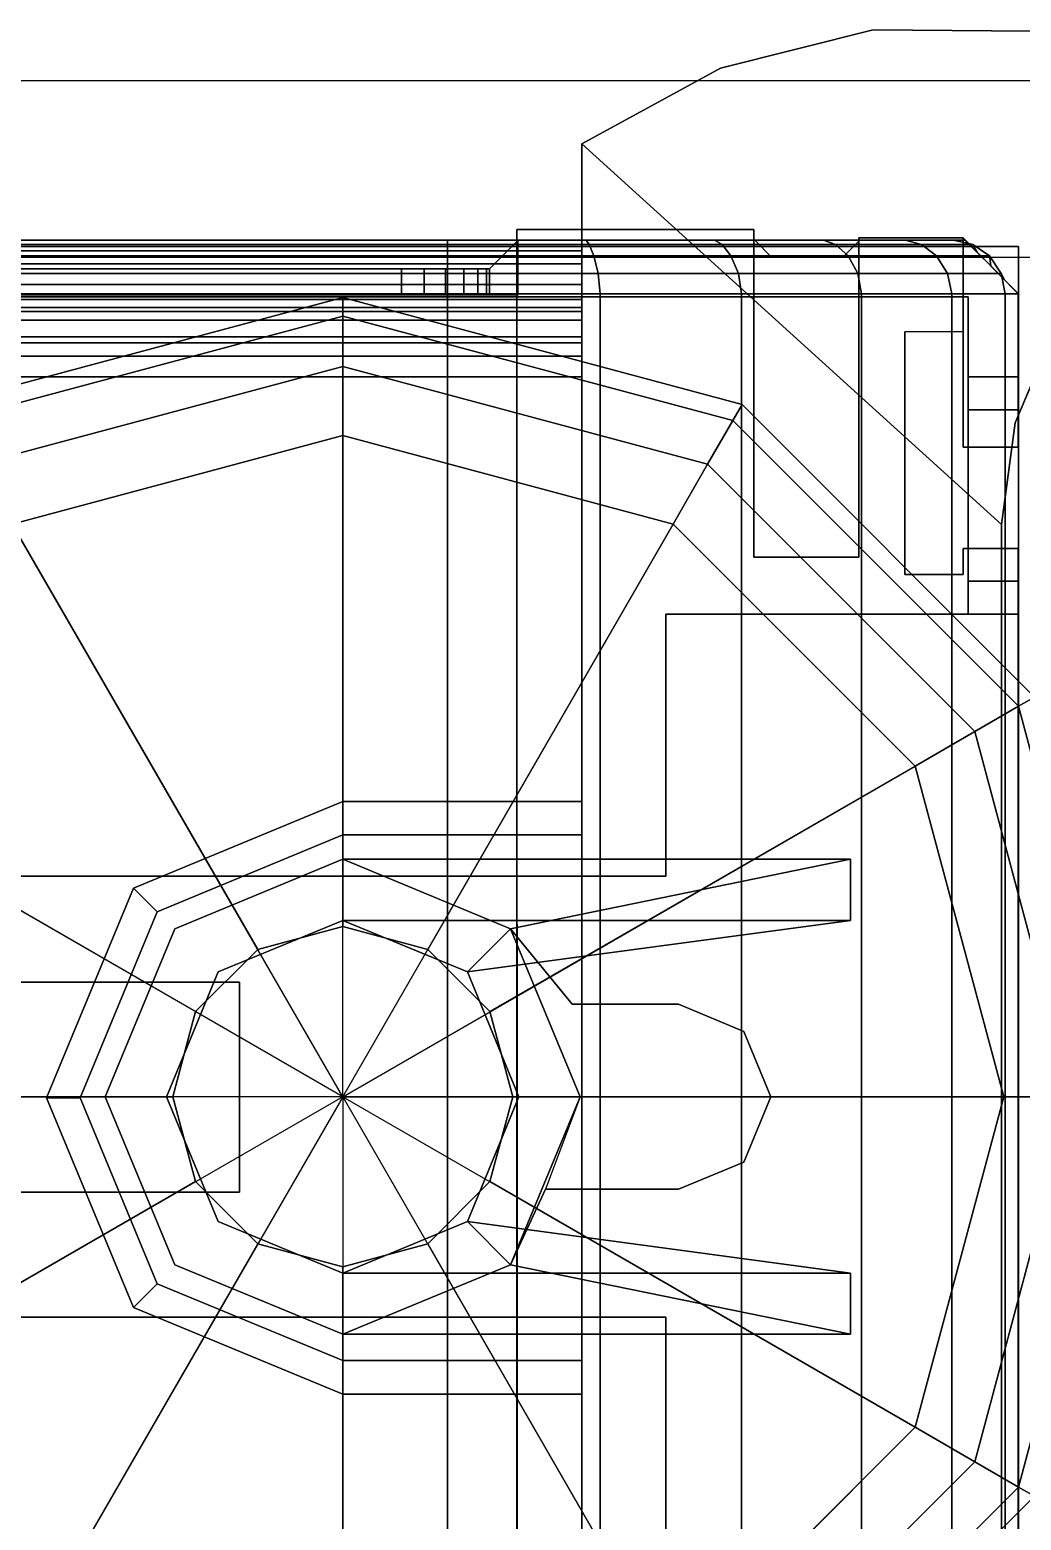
# Model space of a CAD drawing. Extents: x -170 to 1783, y -20 to 1205.
# Drawn here: x 167.081 to 168.262, y 1189.286 to 1191.061 of the extents above; entities that cross this region are included whole.
import ezdxf

# ---------------------------------------------------------------- set-up
doc = ezdxf.new("R2010")
doc.units = 0
doc.header["$LTSCALE"] = 96
doc.header["$MEASUREMENT"] = 0
for name, color, linetype in [('A-FURN-3-PANEL-GLIDE', 7, 'Continuous'), ('A-FURN-3-PANEL-GLIDE-HOUSING', 7, 'Continuous'), ('A-FURN-3-PANEL-RACE', 7, 'Continuous'), ('A-FURN-3-PANEL-SIDE1', 7, 'Continuous'), ('A-FURN-3-PANEL-SIDE2', 7, 'Continuous'), ('A-FURN-3-PANEL-TOPCAP', 7, 'Continuous'), ('A-FURN-3-PANEL-TRIM', 7, 'Continuous'), ('A-FURN-P-PNLS', 7, 'Continuous'), ('A-FURN-P-PNLS-POWR', 7, 'Continuous'), ('A-WALL-EXT_A', 7, 'Continuous'), ('AFUPN-3-SCGL', 7, 'Continuous'), ('AFUPN-P', 7, 'Continuous'), ('MAIN_FURN', 7, 'Continuous'), ('MAIN_PANEL', 7, 'Continuous')]:
    doc.layers.add(name, color=color, linetype=linetype)

# ---------------------------------------------------------------- blocks, each defined once
blk = doc.blocks.new('EC-EFP-444')
at = {"layer": 'A-FURN-3-PANEL-GLIDE', "color": 20, "linetype": 'Continuous'}
for points in [[(46.6501, 1.8052, 0.2464), (46.6391, 1.8242, 0.1642), (47.115, 1.9517, 0.1642), (47.115, 1.9297, 0.2464)], [(46.6391, 1.8242, 0.1642), (46.6501, 1.8052, 0.0821), (47.115, 1.9297, 0.0821), (47.115, 1.9517, 0.1642)], [(47.115, 1.9297, 0.2464), (47.115, 1.9517, 0.1642), (47.5909, 1.8242, 0.1642), (47.5799, 1.8052, 0.2464)], [(47.115, 1.9517, 0.1642), (47.115, 1.9297, 0.0821), (47.5799, 1.8052, 0.0821), (47.5909, 1.8242, 0.1642)], [(46.6802, 1.7531, 0.3065), (46.6501, 1.8052, 0.2464), (47.115, 1.9297, 0.2464), (47.115, 1.8696, 0.3065)], [(46.6501, 1.8052, 0.0821), (46.6802, 1.7531, 0.022), (47.115, 1.8696, 0.022), (47.115, 1.9297, 0.0821)], [(47.115, 1.8696, 0.3065), (47.115, 1.9297, 0.2464), (47.5799, 1.8052, 0.2464), (47.5498, 1.7531, 0.3065)], [(47.115, 1.9297, 0.0821), (47.115, 1.8696, 0.022), (47.5498, 1.7531, 0.022), (47.5799, 1.8052, 0.0821)], [(46.7213, 1.682, 0.3285), (46.6802, 1.7531, 0.3065), (47.115, 1.8696, 0.3065), (47.115, 1.7875, 0.3285)], [(46.6802, 1.7531, 0.022), (46.7213, 1.682), (47.115, 1.7875), (47.115, 1.8696, 0.022)], [(47.115, 1.7875, 0.3285), (47.115, 1.8696, 0.3065), (47.5498, 1.7531, 0.3065), (47.5088, 1.682, 0.3285)], [(47.115, 1.8696, 0.022), (47.115, 1.7875), (47.5088, 1.682), (47.5498, 1.7531, 0.022)], [(47.5799, 1.8052, 0.2464), (47.5909, 1.8242, 0.1642), (47.9392, 1.4759, 0.1642), (47.9202, 1.4649, 0.2464)], [(47.5909, 1.8242, 0.1642), (47.5799, 1.8052, 0.0821), (47.9202, 1.4649, 0.0821), (47.9392, 1.4759, 0.1642)], [(47.5498, 1.7531, 0.3065), (47.5799, 1.8052, 0.2464), (47.9202, 1.4649, 0.2464), (47.8681, 1.4348, 0.3065)], [(47.5799, 1.8052, 0.0821), (47.5498, 1.7531, 0.022), (47.8681, 1.4348, 0.022), (47.9202, 1.4649, 0.0821)], [(47.0138, 1.1754, 0.3285), (46.7213, 1.682, 0.3285), (47.115, 1.7875, 0.3285), (47.115, 1.2025, 0.3285)], [(47.115, 1.2025, 0.3285), (47.115, 1.7875, 0.3285), (47.5088, 1.682, 0.3285), (47.2163, 1.1754, 0.3285)], [(47.5088, 1.682, 0.3285), (47.5498, 1.7531, 0.3065), (47.8681, 1.4348, 0.3065), (47.797, 1.3937, 0.3285)], [(47.5498, 1.7531, 0.022), (47.5088, 1.682), (47.797, 1.3937), (47.8681, 1.4348, 0.022)], [(46.9396, 1.1013, 0.3285), (46.433, 1.3937, 0.3285), (46.7213, 1.682, 0.3285), (47.0138, 1.1754, 0.3285)], [(47.2163, 1.1754, 0.3285), (47.5088, 1.682, 0.3285), (47.797, 1.3937, 0.3285), (47.2904, 1.1013, 0.3285)], [(47.9202, 1.4649, 0.2464), (47.9392, 1.4759, 0.1642), (48.0667, 1, 0.1642), (48.0447, 1, 0.2464)], [(47.9392, 1.4759, 0.1642), (47.9202, 1.4649, 0.0821), (48.0447, 1, 0.0821), (48.0667, 1, 0.1642)], [(47.8681, 1.4348, 0.3065), (47.9202, 1.4649, 0.2464), (48.0447, 1, 0.2464), (47.9846, 1, 0.3065)], [(47.9202, 1.4649, 0.0821), (47.8681, 1.4348, 0.022), (47.9846, 1, 0.022), (48.0447, 1, 0.0821)], [(47.797, 1.3937, 0.3285), (47.8681, 1.4348, 0.3065), (47.9846, 1, 0.3065), (47.9025, 1, 0.3285)], [(47.8681, 1.4348, 0.022), (47.797, 1.3937), (47.9025, 1), (47.9846, 1, 0.022)], [(46.9125, 1, 0.3285), (46.3275, 1, 0.3285), (46.433, 1.3937, 0.3285), (46.9396, 1.1013, 0.3285)], [(47.2904, 1.1013, 0.3285), (47.797, 1.3937, 0.3285), (47.9025, 1, 0.3285), (47.3175, 1, 0.3285)], [(47.0138, 1.1754, 3.5747), (47.0138, 1.1754, 0.3285), (47.115, 1.2025, 0.3285), (47.115, 1.2025, 3.5747)], [(47.115, 1.2025, 3.5747), (47.115, 1.2025, 0.3285), (47.2163, 1.1754, 0.3285), (47.2163, 1.1754, 3.5747)], [(46.9396, 1.1013, 3.5747), (46.9396, 1.1013, 0.3285), (47.0138, 1.1754, 0.3285), (47.0138, 1.1754, 3.5747)], [(47.2163, 1.1754, 3.5747), (47.2163, 1.1754, 0.3285), (47.2904, 1.1013, 0.3285), (47.2904, 1.1013, 3.5747)], [(46.9125, 1, 3.5747), (46.9125, 1, 0.3285), (46.9396, 1.1013, 0.3285), (46.9396, 1.1013, 3.5747)], [(47.2904, 1.1013, 3.5747), (47.2904, 1.1013, 0.3285), (47.3175, 1, 0.3285), (47.3175, 1, 3.5747)], [(46.9396, 0.8988, 0.3285), (46.433, 0.6063, 0.3285), (46.3275, 1, 0.3285), (46.9125, 1, 0.3285)], [(46.9396, 0.8988, 3.5747), (46.9396, 0.8988, 0.3285), (46.9125, 1, 0.3285), (46.9125, 1, 3.5747)], [(47.3175, 1, 3.5747), (47.3175, 1, 0.3285), (47.2904, 0.8988, 0.3285), (47.2904, 0.8988, 3.5747)], [(47.3175, 1, 0.3285), (47.9025, 1, 0.3285), (47.797, 0.6063, 0.3285), (47.2904, 0.8988, 0.3285)], [(47.9025, 1, 0.3285), (47.9846, 1, 0.3065), (47.8681, 0.5652, 0.3065), (47.797, 0.6063, 0.3285)], [(47.9846, 1, 0.022), (47.9025, 1), (47.797, 0.6063), (47.8681, 0.5652, 0.022)], [(47.9846, 1, 0.3065), (48.0447, 1, 0.2464), (47.9202, 0.5351, 0.2464), (47.8681, 0.5652, 0.3065)], [(48.0447, 1, 0.0821), (47.9846, 1, 0.022), (47.8681, 0.5652, 0.022), (47.9202, 0.5351, 0.0821)], [(48.0447, 1, 0.2464), (48.0667, 1, 0.1642), (47.9392, 0.5241, 0.1642), (47.9202, 0.5351, 0.2464)], [(48.0667, 1, 0.1642), (48.0447, 1, 0.0821), (47.9202, 0.5351, 0.0821), (47.9392, 0.5241, 0.1642)], [(47.0138, 0.8246, 0.3285), (46.7213, 0.318, 0.3285), (46.433, 0.6063, 0.3285), (46.9396, 0.8988, 0.3285)], [(47.0138, 0.8246, 3.5747), (47.0138, 0.8246, 0.3285), (46.9396, 0.8988, 0.3285), (46.9396, 0.8988, 3.5747)], [(47.2904, 0.8988, 3.5747), (47.2904, 0.8988, 0.3285), (47.2163, 0.8246, 0.3285), (47.2163, 0.8246, 3.5747)], [(47.2904, 0.8988, 0.3285), (47.797, 0.6063, 0.3285), (47.5088, 0.318, 0.3285), (47.2163, 0.8246, 0.3285)], [(47.115, 0.7975, 0.3285), (47.115, 0.2125, 0.3285), (46.7213, 0.318, 0.3285), (47.0138, 0.8246, 0.3285)], [(47.115, 0.7975, 3.5747), (47.115, 0.7975, 0.3285), (47.0138, 0.8246, 0.3285), (47.0138, 0.8246, 3.5747)], [(47.2163, 0.8246, 3.5747), (47.2163, 0.8246, 0.3285), (47.115, 0.7975, 0.3285), (47.115, 0.7975, 3.5747)], [(47.2163, 0.8246, 0.3285), (47.5088, 0.318, 0.3285), (47.115, 0.2125, 0.3285), (47.115, 0.7975, 0.3285)], [(47.797, 0.6063, 0.3285), (47.8681, 0.5652, 0.3065), (47.5498, 0.2469, 0.3065), (47.5088, 0.318, 0.3285)], [(47.8681, 0.5652, 0.022), (47.797, 0.6063), (47.5088, 0.318), (47.5498, 0.2469, 0.022)], [(47.8681, 0.5652, 0.3065), (47.9202, 0.5351, 0.2464), (47.5799, 0.1948, 0.2464), (47.5498, 0.2469, 0.3065)], [(47.9202, 0.5351, 0.0821), (47.8681, 0.5652, 0.022), (47.5498, 0.2469, 0.022), (47.5799, 0.1948, 0.0821)], [(47.9202, 0.5351, 0.2464), (47.9392, 0.5241, 0.1642), (47.5909, 0.1758, 0.1642), (47.5799, 0.1948, 0.2464)], [(47.9392, 0.5241, 0.1642), (47.9202, 0.5351, 0.0821), (47.5799, 0.1948, 0.0821), (47.5909, 0.1758, 0.1642)]]:
    blk.add_3dface(points, dxfattribs=at)
at = {"layer": 'A-FURN-3-PANEL-GLIDE', "color": 20, "linetype": 'Continuous', "invisible_edges": 12}
for points in [[(47.115, 1), (47.115, 1.7875), (46.7213, 1.682)], [(47.115, 1), (47.5088, 1.682), (47.115, 1.7875)], [(47.115, 1), (46.7213, 1.682), (46.433, 1.3937)], [(47.115, 1), (47.797, 1.3937), (47.5088, 1.682)], [(47.115, 1), (46.433, 1.3937), (46.3275, 1)], [(47.115, 1), (47.9025, 1), (47.797, 1.3937)], [(47.115, 1), (46.3275, 1), (46.433, 0.6063)], [(47.115, 1), (46.433, 0.6063), (46.7213, 0.318)], [(47.115, 1), (46.7213, 0.318), (47.115, 0.2125)], [(47.115, 1), (47.115, 0.2125), (47.5088, 0.318)], [(47.115, 1), (47.5088, 0.318), (47.797, 0.6063)], [(47.115, 1), (47.797, 0.6063), (47.9025, 1)]]:
    blk.add_3dface(points, dxfattribs=at)
at = {"layer": 'A-FURN-3-PANEL-GLIDE-HOUSING', "color": 40, "linetype": 'Continuous'}
for points in [[(47.1152, 1.3517, 3.6147), (46.8656, 1.2483, 3.6147), (46.8656, 1.2483, 4.1997), (47.1152, 1.3517, 4.1997)], [(47.1152, 1.3517, 4.1997), (46.8656, 1.2483, 4.1997), (46.8939, 1.22, 4.2397), (47.1152, 1.3117, 4.2397)], [(47.1152, 1.3117, 3.5747), (46.8939, 1.22, 3.5747), (46.8656, 1.2483, 3.6147), (47.1152, 1.3517, 3.6147)], [(47.1152, 1.3517, 4.1997), (47.1152, 1.3117, 4.2397), (47.4, 1.3117, 4.2397), (47.4, 1.3517, 4.1997)], [(47.1152, 1.3517, 4.1997), (47.4, 1.3517, 4.1997), (47.4, 1.3517, 3.6147), (47.1152, 1.3517, 3.6147)], [(47.1152, 1.3117, 3.5747), (47.1152, 1.3517, 3.6147), (47.4, 1.3517, 3.6147), (47.4, 1.3117, 3.5747)], [(47.115, 1.283, 3.5747), (46.9149, 1.2001, 3.5747), (46.9149, 1.2001, 1.7347), (47.115, 1.283, 1.7347)], [(47.3151, 1.2001, 2.2447), (47.72, 1.283, 3.3867), (47.72, 1.283, 3.5747), (47.115, 1.283, 3.5747)], [(47.3151, 1.2001, 2.2447), (47.115, 1.283, 3.5747), (47.115, 1.283, 1.7347), (47.3151, 1.2001, 1.7347)], [(47.72, 1.21, 3.3867), (47.72, 1.283, 3.3867), (47.3151, 1.2001, 2.2447), (47.2635, 1.1485, 2.2447)], [(47.72, 1.21, 3.3867), (47.72, 1.21, 3.5747), (47.72, 1.283, 3.5747), (47.72, 1.283, 3.3867)], [(46.8656, 1.2483, 3.6147), (46.7622, 0.9987, 3.6147), (46.7622, 0.9987, 4.1997), (46.8656, 1.2483, 4.1997)], [(46.8656, 1.2483, 4.1997), (46.7622, 0.9987, 4.1997), (46.8022, 0.9987, 4.2397), (46.8939, 1.22, 4.2397)], [(46.8939, 1.22, 3.5747), (46.8022, 0.9987, 3.5747), (46.7622, 0.9987, 3.6147), (46.8656, 1.2483, 3.6147)], [(47.115, 1.21, 1.7347), (46.9665, 1.1485, 1.7347), (46.9665, 1.1485, 3.5747), (47.115, 1.21, 3.5747)], [(47.115, 1.21, 3.5747), (47.72, 1.21, 3.5747), (47.72, 1.21, 3.3867), (47.2635, 1.1485, 2.2447)], [(47.2635, 1.1485, 1.7347), (47.115, 1.21, 1.7347), (47.115, 1.21, 3.5747), (47.2635, 1.1485, 2.2447)], [(46.9149, 1.2001, 3.5747), (46.832, 1, 3.5747), (46.832, 1, 1.7347), (46.9149, 1.2001, 1.7347)], [(47.3151, 1.2001, 1.7347), (47.3884, 1.11, 1.7347), (47.3884, 1.11, 2.2447), (47.3151, 1.2001, 2.2447)], [(47.398, 1, 1.7347), (47.3151, 1.2001, 1.7347), (47.3151, 1.2001, 2.2447), (47.398, 1, 2.2447)], [(46.9665, 1.1485, 1.7347), (46.905, 1, 1.7347), (46.905, 1, 3.5747), (46.9665, 1.1485, 3.5747)], [(47.325, 1, 1.7347), (47.2635, 1.1485, 1.7347), (47.2635, 1.1485, 2.2447), (47.325, 1, 2.2447)], [(47.3884, 1.11, 2.2447), (47.3884, 1.11, 1.7347), (47.515, 1.11, 1.7347), (47.515, 1.11, 2.2447)], [(47.5928, 1.0778, 2.2447), (47.515, 1.11, 2.2447), (47.515, 1.11, 1.7347), (47.5928, 1.0778, 1.7347)], [(47.625, 1, 2.2447), (47.5928, 1.0778, 2.2447), (47.5928, 1.0778, 1.7347), (47.625, 1, 1.7347)], [(46.7622, 0.9987, 3.6147), (46.8656, 0.7491, 3.6147), (46.8656, 0.7491, 4.1997), (46.7622, 0.9987, 4.1997)], [(46.7622, 0.9987, 4.1997), (46.8656, 0.7491, 4.1997), (46.8939, 0.7773, 4.2397), (46.8022, 0.9987, 4.2397)], [(46.8022, 0.9987, 3.5747), (46.8939, 0.7773, 3.5747), (46.8656, 0.7491, 3.6147), (46.7622, 0.9987, 3.6147)], [(46.832, 1, 3.5747), (46.9149, 0.7999, 3.5747), (46.9149, 0.7999, 1.7347), (46.832, 1, 1.7347)], [(46.905, 1, 1.7347), (46.9665, 0.8515, 1.7347), (46.9665, 0.8515, 3.5747), (46.905, 1, 3.5747)], [(47.2635, 0.8515, 1.7347), (47.325, 1, 1.7347), (47.325, 1, 2.2447), (47.2635, 0.8515, 2.2447)], [(47.3151, 0.7999, 1.7347), (47.398, 1, 1.7347), (47.398, 1, 2.2447), (47.3151, 0.7999, 2.2447)], [(47.3151, 0.7999, 2.2447), (47.398, 1, 2.2447), (47.3568, 0.89, 2.2447)], [(47.5928, 0.9222, 2.2447), (47.625, 1, 2.2447), (47.625, 1, 1.7347), (47.5928, 0.9222, 1.7347)], [(47.515, 0.89, 2.2447), (47.5928, 0.9222, 2.2447), (47.5928, 0.9222, 1.7347), (47.515, 0.89, 1.7347)], [(47.3568, 0.89, 1.7347), (47.3151, 0.7999, 1.7347), (47.3151, 0.7999, 2.2447), (47.3568, 0.89, 2.2447)], [(47.515, 0.89, 1.7347), (47.3568, 0.89, 1.7347), (47.3568, 0.89, 2.2447), (47.515, 0.89, 2.2447)], [(46.9665, 0.8515, 1.7347), (47.115, 0.79, 1.7347), (47.115, 0.79, 3.5747), (46.9665, 0.8515, 3.5747)], [(47.72, 0.79, 3.3867), (47.72, 0.79, 3.5747), (47.115, 0.79, 3.5747), (47.2635, 0.8515, 2.2447)], [(47.115, 0.79, 1.7347), (47.2635, 0.8515, 1.7347), (47.2635, 0.8515, 2.2447), (47.115, 0.79, 3.5747)], [(47.72, 0.717, 3.3867), (47.72, 0.79, 3.3867), (47.2635, 0.8515, 2.2447), (47.3151, 0.7999, 2.2447)], [(46.9149, 0.7999, 3.5747), (47.115, 0.717, 3.5747), (47.115, 0.717, 1.7347), (46.9149, 0.7999, 1.7347)], [(47.3151, 0.7999, 2.2447), (47.115, 0.717, 3.5747), (47.72, 0.717, 3.5747), (47.72, 0.717, 3.3867)], [(47.115, 0.717, 3.5747), (47.3151, 0.7999, 2.2447), (47.3151, 0.7999, 1.7347), (47.115, 0.717, 1.7347)], [(47.72, 0.79, 3.5747), (47.72, 0.79, 3.3867), (47.72, 0.717, 3.3867), (47.72, 0.717, 3.5747)], [(46.8656, 0.7491, 4.1997), (47.1152, 0.6457, 4.1997), (47.1152, 0.6857, 4.2397), (46.8939, 0.7773, 4.2397)], [(46.8939, 0.7773, 3.5747), (47.1152, 0.6857, 3.5747), (47.1152, 0.6457, 3.6147), (46.8656, 0.7491, 3.6147)], [(46.8656, 0.7491, 3.6147), (47.1152, 0.6457, 3.6147), (47.1152, 0.6457, 4.1997), (46.8656, 0.7491, 4.1997)], [(47.4, 0.6457, 4.1997), (47.4, 0.6857, 4.2397), (47.1152, 0.6857, 4.2397), (47.1152, 0.6457, 4.1997)], [(47.4, 0.6857, 3.5747), (47.4, 0.6457, 3.6147), (47.1152, 0.6457, 3.6147), (47.1152, 0.6857, 3.5747)], [(47.4, 0.6457, 3.6147), (47.4, 0.6457, 4.1997), (47.1152, 0.6457, 4.1997), (47.1152, 0.6457, 3.6147)]]:
    blk.add_3dface(points, dxfattribs=at)
for points, invisible_edges in [([(46.8939, 1.22, 4.2397), (46.8939, 0.7773, 4.2397), (47.1152, 0.6857, 4.2397), (47.1152, 1.3117, 4.2397)], 5), ([(47.1152, 1.3117, 3.5747), (47.115, 1.283, 3.5747), (46.9149, 1.2001, 3.5747), (46.8939, 1.22, 3.5747)], 5), ([(47.4, 1.3117, 3.5747), (47.3998, 1.283, 3.5747), (47.115, 1.283, 3.5747), (47.1152, 1.3117, 3.5747)], 4), ([(47.4, 1.3117, 4.2397), (47.1152, 1.3117, 4.2397), (47.1152, 0.6857, 4.2397), (47.4, 0.6857, 4.2397)], 2), ([(47.115, 1.283, 1.7347), (46.9149, 1.2001, 1.7347), (46.9665, 1.1485, 1.7347), (47.115, 1.21, 1.7347)], 10), ([(47.115, 1.283, 3.5747), (47.115, 1.21, 3.5747), (46.9665, 1.1485, 3.5747), (46.9149, 1.2001, 3.5747)], 5), ([(47.3151, 1.2001, 1.7347), (47.115, 1.283, 1.7347), (47.115, 1.21, 1.7347), (47.2635, 1.1485, 1.7347)], 10), ([(47.72, 1.283, 3.5747), (47.72, 1.21, 3.5747), (47.115, 1.21, 3.5747), (47.115, 1.283, 3.5747)], 4), ([(46.8939, 1.22, 3.5747), (46.9149, 1.2001, 3.5747), (46.832, 1, 3.5747), (46.8022, 0.9987, 3.5747)], 5), ([(46.8022, 0.9987, 4.2397), (46.8939, 0.7773, 4.2397), (46.8939, 1.22, 4.2397)], 2), ([(46.9149, 1.2001, 1.7347), (46.832, 1, 1.7347), (46.905, 1, 1.7347), (46.9665, 1.1485, 1.7347)], 10), ([(46.9149, 1.2001, 3.5747), (46.9665, 1.1485, 3.5747), (46.905, 1, 3.5747), (46.832, 1, 3.5747)], 5), ([(47.325, 1, 1.7347), (47.398, 1, 1.7347), (47.3151, 1.2001, 1.7347), (47.2635, 1.1485, 1.7347)], 5), ([(47.398, 1, 2.2447), (47.325, 1, 2.2447), (47.2635, 1.1485, 2.2447), (47.3151, 1.2001, 2.2447)], 9), ([(47.398, 1, 1.7347), (47.3884, 1.11, 1.7347), (47.3151, 1.2001, 1.7347)], 1), ([(47.398, 1, 2.2447), (47.3151, 1.2001, 2.2447), (47.3884, 1.11, 2.2447)], 13), ([(47.398, 1, 1.7347), (47.515, 1.11, 1.7347), (47.3884, 1.11, 1.7347)], 13), ([(47.398, 1, 2.2447), (47.3884, 1.11, 2.2447), (47.515, 1.11, 2.2447)], 13), ([(47.398, 1, 1.7347), (47.515, 0.89, 1.7347), (47.515, 1.11, 1.7347)], 15), ([(47.398, 1, 2.2447), (47.515, 1.11, 2.2447), (47.515, 0.89, 2.2447)], 15), ([(47.515, 0.89, 1.7347), (47.5928, 0.9222, 1.7347), (47.5928, 1.0778, 1.7347), (47.515, 1.11, 1.7347)], 10), ([(47.515, 0.89, 2.2447), (47.515, 1.11, 2.2447), (47.5928, 1.0778, 2.2447), (47.5928, 0.9222, 2.2447)], 5), ([(47.5928, 0.9222, 2.2447), (47.5928, 1.0778, 2.2447), (47.625, 1, 2.2447)], 1), ([(47.5928, 0.9222, 1.7347), (47.625, 1, 1.7347), (47.5928, 1.0778, 1.7347)], 12), ([(46.8022, 0.9987, 3.5747), (46.832, 1, 3.5747), (46.9149, 0.7999, 3.5747), (46.8939, 0.7773, 3.5747)], 5), ([(46.905, 1, 1.7347), (46.832, 1, 1.7347), (46.9149, 0.7999, 1.7347), (46.9665, 0.8515, 1.7347)], 5), ([(46.9149, 0.7999, 3.5747), (46.832, 1, 3.5747), (46.905, 1, 3.5747), (46.9665, 0.8515, 3.5747)], 10), ([(47.2635, 0.8515, 1.7347), (47.3151, 0.7999, 1.7347), (47.398, 1, 1.7347), (47.325, 1, 1.7347)], 5), ([(47.3151, 0.7999, 2.2447), (47.2635, 0.8515, 2.2447), (47.325, 1, 2.2447), (47.398, 1, 2.2447)], 12), ([(47.3151, 0.7999, 1.7347), (47.3568, 0.89, 1.7347), (47.398, 1, 1.7347)], 2), ([(47.515, 0.89, 1.7347), (47.398, 1, 1.7347), (47.3568, 0.89, 1.7347)], 3), ([(47.515, 0.89, 2.2447), (47.3568, 0.89, 2.2447), (47.398, 1, 2.2447)], 14), ([(46.9665, 0.8515, 1.7347), (46.9149, 0.7999, 1.7347), (47.115, 0.717, 1.7347), (47.115, 0.79, 1.7347)], 5), ([(47.115, 0.79, 3.5747), (47.115, 0.717, 3.5747), (46.9149, 0.7999, 3.5747), (46.9665, 0.8515, 3.5747)], 5), ([(47.115, 0.79, 1.7347), (47.115, 0.717, 1.7347), (47.3151, 0.7999, 1.7347), (47.2635, 0.8515, 1.7347)], 5), ([(46.8939, 0.7773, 3.5747), (46.9149, 0.7999, 3.5747), (47.115, 0.717, 3.5747), (47.1152, 0.6857, 3.5747)], 5), ([(47.72, 0.79, 3.5747), (47.72, 0.717, 3.5747), (47.115, 0.717, 3.5747), (47.115, 0.79, 3.5747)], 4), ([(47.3998, 0.717, 3.5747), (47.4, 0.6857, 3.5747), (47.1152, 0.6857, 3.5747), (47.115, 0.717, 3.5747)], 4)]:
    blk.add_3dface(points, dxfattribs=dict(at, invisible_edges=invisible_edges))
at = {"layer": 'A-FURN-3-PANEL-RACE', "color": 40, "linetype": 'Continuous'}
for points, invisible_edges in [([(0.08, 2.0125, 3.515), (0.08, 2.0125, 0.3963), (47.92, 2.0125, 0.3963), (47.92, 2.0125, 3.515)], 8), ([(0.5, 1.5745, 0.3963), (47.5, 1.5745, 0.3963), (0.08, 2.0125, 0.3963), (0.08, 1.5745, 0.3963)], 3), ([(47.5, 1.5745, 0.3963), (47.92, 1.5745, 0.3963), (47.92, 2.0125, 0.3963), (0.08, 2.0125, 0.3963)], 8), ([(0.6, 2.0125, 4.0847), (0.6, 2.0125, 3.515), (47.4, 2.0125, 3.515), (47.4, 2.0125, 4.0847)], 2), ([(47.4, 1.9525, 3.515), (47.4, 1.9525, 4.0847), (47.4, 2.0125, 4.0847), (47.4, 2.0125, 3.515)], 2), ([(47.86, 1.9525, 3.515), (47.4, 1.9525, 3.515), (47.4, 2.0125, 3.515), (47.92, 2.0125, 3.515)], 8), ([(47.4, 1.9493, 4.1093), (47.4, 2.0072, 4.1248), (47.4, 2.0125, 4.0847), (47.4, 1.9525, 4.0847)], 5), ([(47.4, 1.9398, 4.1322), (47.4, 1.9918, 4.1622), (47.4, 2.0072, 4.1248), (47.4, 1.9493, 4.1093)], 5), ([(47.86, 1.5745, 3.515), (47.86, 1.9525, 3.515), (47.92, 2.0125, 3.515), (47.92, 1.5745, 3.515)], 2), ([(47.92, 1.8575, 3.1951), (47.92, 2.0125, 3.515), (47.92, 2.0125, 0.3963), (47.92, 1.8575, 1.4986)], 5), ([(47.92, 1.8181, 1.4986), (47.92, 1.8575, 1.4986), (47.92, 2.0125, 0.3963), (47.92, 1.5745, 0.3963)], 10), ([(47.92, 1.5745, 3.245), (47.92, 1.5745, 3.515), (47.92, 2.0125, 3.515), (47.92, 1.8575, 3.1951)], 4), ([(47.4, 1.9247, 4.1519), (47.4, 1.9671, 4.1943), (47.4, 1.9918, 4.1622), (47.4, 1.9398, 4.1322)], 5), ([(47.86, 1.9525, 0.4563), (0.14, 1.9525, 0.4563), (0.14, 1.9525, 3.515), (47.86, 1.9525, 3.515)], 4), ([(0.5, 1.5745, 0.4563), (0.14, 1.5745, 0.4563), (0.14, 1.9525, 0.4563), (47.5, 1.5745, 0.4563)], 12), ([(47.5, 1.5745, 0.4563), (0.14, 1.9525, 0.4563), (47.86, 1.9525, 0.4563), (47.86, 1.5745, 0.4563)], 1), ([(47.4, 1.9525, 3.515), (0.6, 1.9525, 3.515), (0.6, 1.9525, 4.0847), (47.4, 1.9525, 4.0847)], 1), ([(47.4, 1.905, 4.1669), (47.4, 1.935, 4.2189), (47.4, 1.9671, 4.1943), (47.4, 1.9247, 4.1519)], 5), ([(47.86, 1.9525, 0.4563), (47.86, 1.9525, 3.515), (47.86, 1.8575, 3.1951), (47.86, 1.8575, 1.4986)], 10), ([(47.86, 1.5745, 0.4563), (47.86, 1.9525, 0.4563), (47.86, 1.8575, 1.4986), (47.86, 1.8181, 1.4986)], 10), ([(47.86, 1.8575, 3.1951), (47.86, 1.9525, 3.515), (47.86, 1.5745, 3.515), (47.86, 1.5745, 3.245)], 1), ([(47.4, 1.8821, 4.1764), (47.4, 1.8976, 4.2344), (47.4, 1.935, 4.2189), (47.4, 1.905, 4.1669)], 5), ([(47.4, 1.8575, 4.1797), (47.4, 1.8575, 4.2397), (47.4, 1.8976, 4.2344), (47.4, 1.8821, 4.1764)], 4), ([(47.86, 1.5745, 1.7894), (47.86, 1.5745, 0.4563), (47.86, 1.8181, 1.4986), (47.86, 1.614, 1.7894)], 2), ([(47.92, 1.614, 1.7894), (47.92, 1.8181, 1.4986), (47.92, 1.5745, 0.3963), (47.92, 1.5745, 1.7894)], 2), ([(47.5, 1.2625, 0.3963), (47.5, 1.5745, 0.3963), (0.5, 1.5745, 0.3963), (45.902, 1.2625, 0.3963)], 6), ([(47.5, 1.2625, 0.4563), (45.902, 1.2625, 0.4563), (0.5, 1.5745, 0.4563), (47.5, 1.5745, 0.4563)], 6), ([(47.5, 1.5745, 0.3963), (47.5, 1.5745, 0.4563), (47.86, 1.5745, 0.4563), (47.92, 1.5745, 0.3963)], 4), ([(47.92, 1.5745, 0.3963), (47.86, 1.5745, 0.4563), (47.86, 1.5745, 1.7894), (47.92, 1.5745, 1.7894)], 1), ([(0.5, 0.7375, 0.4563), (2.098, 0.7375, 0.4563), (47.5, 0.4255, 0.4563), (0.5, 0.4255, 0.4563)], 6), ([(0.5, 0.7375, 0.3963), (0.5, 0.4255, 0.3963), (47.5, 0.4255, 0.3963), (2.098, 0.7375, 0.3963)], 6), ([(45.902, 0.7375, 0.4563), (47.5, 0.7375, 0.4563), (47.5, 0.4255, 0.4563), (2.098, 0.7375, 0.4563)], 12), ([(45.902, 0.7375, 0.3963), (2.098, 0.7375, 0.3963), (47.5, 0.4255, 0.3963), (47.5, 0.7375, 0.3963)], 3)]:
    blk.add_3dface(points, dxfattribs=dict(at, invisible_edges=invisible_edges))
for points in [[(0.6, 2.0072, 4.1248), (0.6, 2.0125, 4.0847), (47.4, 2.0125, 4.0847), (47.4, 2.0072, 4.1248)], [(0.6, 1.9918, 4.1622), (0.6, 2.0072, 4.1248), (47.4, 2.0072, 4.1248), (47.4, 1.9918, 4.1622)], [(0.6, 1.9671, 4.1943), (0.6, 1.9918, 4.1622), (47.4, 1.9918, 4.1622), (47.4, 1.9671, 4.1943)], [(0.6, 1.935, 4.2189), (0.6, 1.9671, 4.1943), (47.4, 1.9671, 4.1943), (47.4, 1.935, 4.2189)], [(47.4, 1.9493, 4.1093), (47.4, 1.9525, 4.0847), (0.6, 1.9525, 4.0847), (0.6, 1.9493, 4.1093)], [(47.4, 1.9398, 4.1322), (47.4, 1.9493, 4.1093), (0.6, 1.9493, 4.1093), (0.6, 1.9398, 4.1322)], [(47.4, 1.9247, 4.1519), (47.4, 1.9398, 4.1322), (0.6, 1.9398, 4.1322), (0.6, 1.9247, 4.1519)], [(0.6, 1.8976, 4.2344), (0.6, 1.935, 4.2189), (47.4, 1.935, 4.2189), (47.4, 1.8976, 4.2344)], [(47.4, 1.905, 4.1669), (47.4, 1.9247, 4.1519), (0.6, 1.9247, 4.1519), (0.6, 1.905, 4.1669)], [(47.4, 1.8821, 4.1764), (47.4, 1.905, 4.1669), (0.6, 1.905, 4.1669), (0.6, 1.8821, 4.1764)], [(0.6, 1.8575, 4.2397), (0.6, 1.8976, 4.2344), (47.4, 1.8976, 4.2344), (47.4, 1.8575, 4.2397)], [(47.4, 1.8575, 4.1797), (47.4, 1.8821, 4.1764), (0.6, 1.8821, 4.1764), (0.6, 1.8575, 4.1797)], [(0.6, 1.8575, 4.1797), (0.6, 1.8575, 4.2397), (47.4, 1.8575, 4.2397), (47.4, 1.8575, 4.1797)], [(47.86, 1.8575, 1.4986), (47.86, 1.8575, 3.1951), (47.92, 1.8575, 3.1951), (47.92, 1.8575, 1.4986)], [(47.92, 1.8181, 1.4986), (47.86, 1.8181, 1.4986), (47.86, 1.8575, 1.4986), (47.92, 1.8575, 1.4986)], [(47.86, 1.8575, 3.1951), (47.86, 1.5745, 3.245), (47.92, 1.5745, 3.245), (47.92, 1.8575, 3.1951)], [(47.92, 1.614, 1.7894), (47.86, 1.614, 1.7894), (47.86, 1.8181, 1.4986), (47.92, 1.8181, 1.4986)], [(47.92, 1.5745, 1.7894), (47.86, 1.5745, 1.7894), (47.86, 1.614, 1.7894), (47.92, 1.614, 1.7894)], [(47.5, 1.2625, 0.3963), (47.5, 1.2625, 0.4563), (47.5, 1.5745, 0.4563), (47.5, 1.5745, 0.3963)], [(47.86, 1.5745, 3.245), (47.86, 1.5745, 3.515), (47.92, 1.5745, 3.515), (47.92, 1.5745, 3.245)], [(47.5, 1.2625, 0.4563), (47.5, 1.2625, 0.3963), (45.902, 1.2625, 0.3963), (45.902, 1.2625, 0.4563)], [(47.5, 0.7375, 0.4563), (45.902, 0.7375, 0.4563), (45.902, 0.7375, 0.3963), (47.5, 0.7375, 0.3963)], [(47.5, 0.7375, 0.3963), (47.5, 0.4255, 0.3963), (47.5, 0.4255, 0.4563), (47.5, 0.7375, 0.4563)]]:
    blk.add_3dface(points, dxfattribs=at)
at = {"layer": 'A-FURN-3-PANEL-SIDE1', "color": 7, "linetype": 'Continuous'}
for points in [[(47.3224, 1.955, 43.7401), (47.3228, 0.045, 43.7401), (0.6776, 0.045, 43.7401), (0.6776, 1.955, 43.7401)], [(47.3224, 0.045, 4.2397), (47.3224, 1.955, 4.2397), (0.6776, 1.955, 4.2397), (0.6776, 0.045, 4.2397)], [(47.3228, 0.045, 43.7401), (47.3224, 1.955, 43.7401), (47.3224, 1.955, 4.2397), (47.3224, 0.045, 4.2397)]]:
    blk.add_3dface(points, dxfattribs=at)
at = {"layer": 'A-FURN-3-PANEL-SIDE2', "color": 7, "linetype": 'Continuous'}
blk.add_3dface([(0.6776, 1.955, 43.7401), (0.6776, 1.955, 4.2397), (47.3224, 1.955, 4.2397), (47.3224, 1.955, 43.7401)], dxfattribs=at)
at = {"layer": 'A-FURN-3-PANEL-TOPCAP', "color": 60, "linetype": 'Continuous'}
for points, invisible_edges in [([(0.76, 2.02, 44.286), (0.76, 2.02, 44.161), (47.24, 2.02, 44.161), (47.24, 2.02, 44.286)], 5), ([(47.24, 2, 44.141), (47.24, 2.02, 44.161), (0.76, 2.02, 44.161), (0.76, 2, 44.141)], 5), ([(47.24, 2.02, 44.036), (47.24, 2, 44.056), (0.76, 2, 44.056), (0.76, 2.02, 44.036)], 5), ([(0.76, 2.02, 44.036), (0.815, 2.02, 43.7741), (47.185, 2.02, 43.7741), (47.24, 2.02, 44.036)], 5), ([(47.185, 2.02, 43.7741), (0.815, 2.02, 43.7741), (0.815, 1.986, 43.7401), (47.185, 1.986, 43.7401)], 10), ([(47.185, 2.02, 43.7741), (47.185, 1.986, 43.7401), (47.2122, 1.986, 43.7365), (47.221, 2.02, 43.7693)], 5), ([(47.185, 2.02, 43.7741), (47.221, 2.02, 43.7693), (47.3404, 2.02, 44.0218), (47.24, 2.02, 44.036)], 10), ([(47.221, 2.02, 43.7693), (47.2122, 1.986, 43.7365), (47.2375, 1.986, 43.726), (47.2545, 2.02, 43.7554)], 5), ([(47.4331, 2.02, 43.9807), (47.3404, 2.02, 44.0218), (47.221, 2.02, 43.7693), (47.2545, 2.02, 43.7554)], 10), ([(47.2545, 2.02, 43.7554), (47.2375, 1.986, 43.726), (47.2593, 1.986, 43.7093), (47.2833, 2.02, 43.7333)], 5), ([(47.4051, 2.02, 44.2633), (47.24, 2.02, 44.286), (47.24, 2.02, 44.161), (47.3727, 2.02, 44.1426)], 10), ([(47.3727, 2.02, 44.1426), (47.24, 2.02, 44.161), (47.24, 2, 44.141), (47.3676, 2, 44.1232)], 10), ([(47.3456, 2, 44.0411), (47.24, 2, 44.056), (47.24, 2.02, 44.036), (47.3404, 2.02, 44.0218)], 10), ([(47.2545, 2.02, 43.7554), (47.2833, 2.02, 43.7333), (47.5111, 2.02, 43.9159), (47.4331, 2.02, 43.9807)], 10), ([(47.2833, 2.02, 43.7333), (47.2593, 1.986, 43.7093), (47.276, 1.986, 43.6875), (47.3054, 2.02, 43.7045)], 5), ([(47.3054, 2.02, 43.7045), (47.276, 1.986, 43.6875), (47.2864, 1.986, 43.6622), (47.3193, 2.02, 43.671)], 5), ([(47.5685, 2.02, 43.8323), (47.5111, 2.02, 43.9159), (47.2833, 2.02, 43.7333), (47.3054, 2.02, 43.7045)], 10), ([(47.3193, 2.02, 43.671), (47.2864, 1.986, 43.6622), (47.29, 1.986, 43.635), (47.324, 2.02, 43.635)], 1), ([(47.3054, 2.02, 43.7045), (47.3193, 2.02, 43.671), (47.601, 2.02, 43.7363), (47.5685, 2.02, 43.8323)], 10), ([(47.3193, 2.02, 43.671), (47.324, 2.02, 43.635), (47.606, 2.02, 43.635), (47.601, 2.02, 43.7363)], 8), ([(47.324, 2.02, 43.635), (47.324, -0.02, 43.635), (47.606, -0.02, 43.635), (47.606, 2.02, 43.635)], 5), ([(47.4431, 2, 43.998), (47.3456, 2, 44.0411), (47.3404, 2.02, 44.0218), (47.4331, 2.02, 43.9807)], 10), ([(47.4956, 2.02, 44.0891), (47.3727, 2.02, 44.1426), (47.3676, 2, 44.1232), (47.4856, 2, 44.0717)], 10), ([(47.5581, 2.02, 44.1974), (47.4051, 2.02, 44.2633), (47.3727, 2.02, 44.1426), (47.4956, 2.02, 44.0891)], 10), ([(47.5252, 2, 43.9301), (47.4431, 2, 43.998), (47.4331, 2.02, 43.9807), (47.5111, 2.02, 43.9159)], 10), ([(47.5995, 2.02, 44.0044), (47.4956, 2.02, 44.0891), (47.4856, 2, 44.0717), (47.5854, 2, 43.9903)], 10), ([(47.6879, 2.02, 44.0929), (47.5581, 2.02, 44.1974), (47.4956, 2.02, 44.0891), (47.5995, 2.02, 44.0044)], 10), ([(47.5858, 2, 43.8424), (47.5252, 2, 43.9301), (47.5111, 2.02, 43.9159), (47.5685, 2.02, 43.8323)], 10), ([(47.6202, 2, 43.7415), (47.5858, 2, 43.8424), (47.5685, 2.02, 43.8323), (47.601, 2.02, 43.7363)], 10), ([(47.6768, 2.02, 43.8949), (47.5995, 2.02, 44.0044), (47.5854, 2, 43.9903), (47.6595, 2, 43.8849)], 10), ([(47.7851, 2.02, 43.9575), (47.6879, 2.02, 44.0929), (47.5995, 2.02, 44.0044), (47.6768, 2.02, 43.8949)], 10), ([(47.6259, 2, 43.635), (47.6202, 2, 43.7415), (47.601, 2.02, 43.7363), (47.606, 2.02, 43.635)], 2), ([(47.606, 2.02, 43.635), (47.606, -0.02, 43.635), (47.6259, 0, 43.635), (47.6259, 2, 43.635)], 5), ([(47.7217, 2.02, 43.7687), (47.6768, 2.02, 43.8949), (47.6595, 2, 43.8849), (47.7024, 2, 43.7635)], 10), ([(47.8425, 2.02, 43.8011), (47.7851, 2.02, 43.9575), (47.6768, 2.02, 43.8949), (47.7217, 2.02, 43.7687)], 10), ([(47.731, 2.02, 43.635), (47.7217, 2.02, 43.7687), (47.7024, 2, 43.7635), (47.711, 2, 43.635)], 2), ([(47.711, 2, 43.635), (47.711, 0, 43.635), (47.731, -0.02, 43.635), (47.731, 2.02, 43.635)], 5), ([(47.856, 2.02, 43.635), (47.8425, 2.02, 43.8011), (47.7217, 2.02, 43.7687), (47.731, 2.02, 43.635)], 2), ([(47.856, -0.02, 43.635), (47.856, 2.02, 43.635), (47.731, 2.02, 43.635), (47.731, -0.02, 43.635)], 5), ([(47.8715, 2.0047, 43.635), (47.856, 2.02, 43.635), (47.856, -0.02, 43.635), (47.8715, -0.0047, 43.635)], 10), ([(0.76, 2, 44.141), (0.76, 2, 44.056), (47.24, 2, 44.056), (47.24, 2, 44.141)], 5), ([(47.3676, 2, 44.1232), (47.24, 2, 44.141), (47.24, 2, 44.056), (47.3456, 2, 44.0411)], 10), ([(47.4856, 2, 44.0717), (47.3676, 2, 44.1232), (47.3456, 2, 44.0411), (47.4431, 2, 43.998)], 10), ([(47.5854, 2, 43.9903), (47.4856, 2, 44.0717), (47.4431, 2, 43.998), (47.5252, 2, 43.9301)], 10), ([(47.6595, 2, 43.8849), (47.5854, 2, 43.9903), (47.5252, 2, 43.9301), (47.5858, 2, 43.8424)], 10), ([(47.7024, 2, 43.7635), (47.6595, 2, 43.8849), (47.5858, 2, 43.8424), (47.6202, 2, 43.7415)], 10), ([(47.711, 2, 43.635), (47.7024, 2, 43.7635), (47.6202, 2, 43.7415), (47.6259, 2, 43.635)], 2), ([(47.711, 0, 43.635), (47.711, 2, 43.635), (47.6259, 2, 43.635), (47.6259, 0, 43.635)], 5), ([(47.8715, -0.0047, 43.635), (47.8871, 0.0106, 43.635), (47.8871, 1.9894, 43.635), (47.8715, 2.0047, 43.635)], 10), ([(47.9035, 1.9727, 43.635), (47.8871, 1.9894, 43.635), (47.8871, 0.0106, 43.635), (47.9035, 0.0273, 43.635)], 10), ([(47.9035, 0.0273, 43.635), (47.92, 0.044, 43.635), (47.92, 1.956, 43.635), (47.9035, 1.9727, 43.635)], 8)]:
    blk.add_3dface(points, dxfattribs=dict(at, invisible_edges=invisible_edges))
for points in [[(47.24, 2.02, 44.286), (47.24, 2.0151, 44.3105), (0.76, 2.0151, 44.3105), (0.76, 2.02, 44.286)], [(47.24, 2.0151, 44.3105), (47.24, 2.0013, 44.3313), (0.76, 2.0013, 44.3313), (0.76, 2.0151, 44.3105)], [(47.24, 2.02, 44.286), (47.4051, 2.02, 44.2633), (47.4087, 2.0151, 44.2864), (47.24, 2.0151, 44.3105)], [(47.24, 2.0151, 44.3105), (47.4087, 2.0151, 44.2864), (47.4143, 2.0013, 44.3065), (47.24, 2.0013, 44.3313)], [(47.29, 1.955, 43.635), (47.324, 1.955, 43.635), (47.324, 2.02, 43.635), (47.29, 1.986, 43.635)], [(47.4051, 2.02, 44.2633), (47.5581, 2.02, 44.1974), (47.5669, 2.0151, 44.2168), (47.4087, 2.0151, 44.2864)], [(47.4087, 2.0151, 44.2864), (47.5669, 2.0151, 44.2168), (47.5775, 2.0013, 44.2349), (47.4143, 2.0013, 44.3065)], [(47.5581, 2.02, 44.1974), (47.6879, 2.02, 44.0929), (47.7022, 2.0151, 44.1072), (47.5669, 2.0151, 44.2168)], [(47.5669, 2.0151, 44.2168), (47.7022, 2.0151, 44.1072), (47.7172, 2.0013, 44.1222), (47.5775, 2.0013, 44.2349)], [(47.6879, 2.02, 44.0929), (47.7851, 2.02, 43.9575), (47.8045, 2.0151, 43.9663), (47.7022, 2.0151, 44.1072)], [(47.7022, 2.0151, 44.1072), (47.8045, 2.0151, 43.9663), (47.8226, 2.0013, 43.977), (47.7172, 2.0013, 44.1222)], [(47.7851, 2.02, 43.9575), (47.8425, 2.02, 43.8011), (47.8656, 2.0151, 43.8047), (47.8045, 2.0151, 43.9663)], [(47.8045, 2.0151, 43.9663), (47.8656, 2.0151, 43.8047), (47.8857, 2.0013, 43.8104), (47.8226, 2.0013, 43.977)], [(47.8425, 2.02, 43.8011), (47.856, 2.02, 43.635), (47.8715, 2.0047, 43.635), (47.8656, 2.0151, 43.8047)], [(47.8656, 2.0151, 43.8047), (47.8715, 2.0047, 43.635), (47.8871, 1.9894, 43.635), (47.8857, 2.0013, 43.8104)], [(47.24, 2.0013, 44.3313), (47.24, 1.9805, 44.3451), (0.76, 1.9805, 44.3451), (0.76, 2.0013, 44.3313)], [(47.24, 2.0013, 44.3313), (47.4143, 2.0013, 44.3065), (47.4194, 1.9805, 44.3203), (47.24, 1.9805, 44.3451)], [(47.4143, 2.0013, 44.3065), (47.5775, 2.0013, 44.2349), (47.5864, 1.9805, 44.248), (47.4194, 1.9805, 44.3203)], [(47.5775, 2.0013, 44.2349), (47.7172, 2.0013, 44.1222), (47.7287, 1.9805, 44.1337), (47.5864, 1.9805, 44.248)], [(47.7172, 2.0013, 44.1222), (47.8226, 2.0013, 43.977), (47.8356, 1.9805, 43.9859), (47.7287, 1.9805, 44.1337)], [(47.8226, 2.0013, 43.977), (47.8857, 2.0013, 43.8104), (47.8994, 1.9805, 43.8155), (47.8356, 1.9805, 43.9859)], [(47.8857, 2.0013, 43.8104), (47.8871, 1.9894, 43.635), (47.9035, 1.9727, 43.635), (47.8994, 1.9805, 43.8155)], [(47.24, 1.9805, 44.3451), (47.24, 1.956, 44.35), (0.76, 1.956, 44.35), (0.76, 1.9805, 44.3451)], [(47.185, 1.955, 43.7401), (47.185, 1.986, 43.7401), (0.815, 1.986, 43.7401), (0.815, 1.955, 43.7401)], [(47.185, 1.955, 43.7401), (47.2122, 1.955, 43.7365), (47.2122, 1.986, 43.7365), (47.185, 1.986, 43.7401)], [(47.2122, 1.955, 43.7365), (47.2375, 1.955, 43.726), (47.2375, 1.986, 43.726), (47.2122, 1.986, 43.7365)], [(47.2375, 1.955, 43.726), (47.2593, 1.955, 43.7093), (47.2593, 1.986, 43.7093), (47.2375, 1.986, 43.726)], [(47.24, 1.9805, 44.3451), (47.4194, 1.9805, 44.3203), (47.4216, 1.956, 44.3252), (47.24, 1.956, 44.35)], [(47.2593, 1.955, 43.7093), (47.276, 1.955, 43.6875), (47.276, 1.986, 43.6875), (47.2593, 1.986, 43.7093)], [(47.276, 1.955, 43.6875), (47.2864, 1.955, 43.6622), (47.2864, 1.986, 43.6622), (47.276, 1.986, 43.6875)], [(47.2864, 1.955, 43.6622), (47.29, 1.955, 43.635), (47.29, 1.986, 43.635), (47.2864, 1.986, 43.6622)], [(47.4194, 1.9805, 44.3203), (47.5864, 1.9805, 44.248), (47.5901, 1.956, 44.2528), (47.4216, 1.956, 44.3252)], [(47.5864, 1.9805, 44.248), (47.7287, 1.9805, 44.1337), (47.7332, 1.956, 44.1382), (47.5901, 1.956, 44.2528)], [(47.7287, 1.9805, 44.1337), (47.8356, 1.9805, 43.9859), (47.8405, 1.956, 43.9895), (47.7332, 1.956, 44.1382)], [(47.8356, 1.9805, 43.9859), (47.8994, 1.9805, 43.8155), (47.9043, 1.956, 43.8177), (47.8405, 1.956, 43.9895)], [(47.8994, 1.9805, 43.8155), (47.9035, 1.9727, 43.635), (47.92, 1.956, 43.635), (47.9043, 1.956, 43.8177)], [(0.76, 0.044, 44.35), (0.76, 1.956, 44.35), (47.24, 1.956, 44.35), (47.24, 0.044, 44.35)], [(47.4216, 0.044, 44.3252), (47.24, 0.044, 44.35), (47.24, 1.956, 44.35), (47.4216, 1.956, 44.3252)], [(47.5901, 0.044, 44.2528), (47.4216, 0.044, 44.3252), (47.4216, 1.956, 44.3252), (47.5901, 1.956, 44.2528)], [(47.7332, 0.044, 44.1382), (47.5901, 0.044, 44.2528), (47.5901, 1.956, 44.2528), (47.7332, 1.956, 44.1382)], [(47.8405, 0.044, 43.9895), (47.7332, 0.044, 44.1382), (47.7332, 1.956, 44.1382), (47.8405, 1.956, 43.9895)], [(47.9043, 0.044, 43.8177), (47.8405, 0.044, 43.9895), (47.8405, 1.956, 43.9895), (47.9043, 1.956, 43.8177)], [(47.92, 0.044, 43.635), (47.9043, 0.044, 43.8177), (47.9043, 1.956, 43.8177), (47.92, 1.956, 43.635)]]:
    blk.add_3dface(points, dxfattribs=at)
at = {"layer": 'A-FURN-3-PANEL-TRIM', "color": 60, "linetype": 'Continuous'}
for points, invisible_edges in [([(47.5649, 2.2249, 3.5747), (47.4, 2.1348, 3.5747), (47.935, 2.269, 3.5747), (47.7471, 2.2706, 3.5747)], 2), ([(47.5649, 2.2249, 4.2397), (47.7471, 2.2706, 4.2397), (47.935, 2.269, 4.2397), (47.4, 2.1348, 4.2397)], 4), ([(47.5649, 2.2249, 3.8013), (47.7471, 2.2706, 3.8013), (47.935, 2.269, 3.8013), (47.4, 2.1348, 3.8013)], 4), ([(47.5649, 2.2249, 4.013), (47.4, 2.1348, 4.013), (47.935, 2.269, 4.013), (47.7471, 2.2706, 4.013)], 2), ([(47.935, 2.269, 3.5747), (47.4, 2.1348, 3.5747), (48.0735, 2.1159, 3.5747), (48.0322, 2.2178, 3.5747)], 3), ([(47.935, 2.269, 4.2397), (48.0322, 2.2178, 4.2397), (48.0735, 2.1159, 4.2397), (47.4, 2.1348, 4.2397)], 12), ([(47.935, 2.269, 3.8013), (48.0322, 2.2178, 3.8013), (48.0735, 2.1159, 3.8013), (47.4, 2.1348, 3.8013)], 12), ([(47.935, 2.269, 4.013), (47.4, 2.1348, 4.013), (48.0735, 2.1159, 4.013), (48.0322, 2.2178, 4.013)], 3), ([(47.4, 2.1348, 3.5747), (47.4, 0.3185, 3.5747), (47.9, 0.3185, 3.5747), (47.9, 1.6815, 3.5747)], 10), ([(48.0735, 2.1159, 3.5747), (47.4, 2.1348, 3.5747), (47.9639, 1.9153, 3.5747), (48.0395, 2.0114, 3.5747)], 3), ([(47.9639, 1.9153, 3.5747), (47.4, 2.1348, 3.5747), (47.9, 1.6815, 3.5747), (47.9163, 1.8027, 3.5747)], 3), ([(47.4, 2.1348, 4.2397), (47.9, 1.6815, 4.2397), (47.9, 0.3185, 4.2397), (47.4, 0.3185, 4.2397)], 5), ([(48.0735, 2.1159, 4.2397), (48.0395, 2.0114, 4.2397), (47.9639, 1.9153, 4.2397), (47.4, 2.1348, 4.2397)], 12), ([(47.9639, 1.9153, 4.2397), (47.9163, 1.8027, 4.2397), (47.9, 1.6815, 4.2397), (47.4, 2.1348, 4.2397)], 12), ([(48.0735, 2.1159, 3.8013), (48.0395, 2.0114, 3.8013), (47.9639, 1.9153, 3.8013), (47.4, 2.1348, 3.8013)], 12), ([(47.9639, 1.9153, 3.8013), (47.9163, 1.8027, 3.8013), (47.9, 1.6815, 3.8013), (47.4, 2.1348, 3.8013)], 12), ([(48.0735, 2.1159, 4.013), (47.4, 2.1348, 4.013), (47.9639, 1.9153, 4.013), (48.0395, 2.0114, 4.013)], 3), ([(47.9639, 1.9153, 4.013), (47.4, 2.1348, 4.013), (47.9, 1.6815, 4.013), (47.9163, 1.8027, 4.013)], 3), ([(47.605, -0.0328, 43.635), (47.3224, -0.0328, 43.635), (47.3224, 2.0328, 43.635), (47.605, 2.0328, 43.635)], 8), ([(47.8543, 2.0228, 43.635), (47.8543, 1.9109, 43.635), (47.7845, 1.9109, 43.635), (47.7299, 2.0228, 43.635)], 6), ([(47.7845, 1.9109, 4.2397), (47.7845, 1.9109, 43.635), (47.8543, 1.9109, 43.635), (47.8543, 1.9109, 4.2397)], 2), ([(47.8543, 1.6527, 43.635), (47.9198, 1.6527, 43.635), (47.9198, 0.3473, 43.635), (47.8543, 0.3473, 43.635)], 8), ([(47.7299, 0.3574, 43.635), (47.605, 0.3574, 43.635), (47.605, 1.6426, 43.635), (47.7299, 1.6426, 43.635)], 10), ([(47.8543, 0.3782, 43.635), (47.7845, 0.3782, 43.635), (47.7845, 1.6218, 43.635), (47.8543, 1.6218, 43.635)], 10)]:
    blk.add_3dface(points, dxfattribs=dict(at, invisible_edges=invisible_edges))
for points in [[(47.5649, 2.2249, 4.013), (47.7471, 2.2706, 4.013), (47.7471, 2.2706, 4.2397), (47.5649, 2.2249, 4.2397)], [(47.5649, 2.2249, 3.5747), (47.7471, 2.2706, 3.5747), (47.7471, 2.2706, 3.8013), (47.5649, 2.2249, 3.8013)], [(47.7471, 2.2706, 4.013), (47.935, 2.269, 4.013), (47.935, 2.269, 4.2397), (47.7471, 2.2706, 4.2397)], [(47.7471, 2.2706, 3.5747), (47.935, 2.269, 3.5747), (47.935, 2.269, 3.8013), (47.7471, 2.2706, 3.8013)], [(47.4, 2.1348, 4.013), (47.5649, 2.2249, 4.013), (47.5649, 2.2249, 4.2397), (47.4, 2.1348, 4.2397)], [(47.4, 2.1348, 3.5747), (47.5649, 2.2249, 3.5747), (47.5649, 2.2249, 3.8013), (47.4, 2.1348, 3.8013)], [(47.4, 0.3185, 3.5747), (47.4, 2.1348, 3.5747), (47.4, 2.1348, 4.2397), (47.4, 0.3185, 4.2397)], [(47.4, 2.1348, 3.8013), (47.9, 1.6815, 3.8013), (47.9, 1.6815, 4.013), (47.4, 2.1348, 4.013)], [(47.3224, 1.955, 4.2397), (47.3224, 2.0328, 4.2397), (47.3224, 2.0328, 43.635), (47.3224, 1.955, 43.635)], [(47.605, 2.0328, 4.2397), (47.605, 2.0328, 43.635), (47.3224, 2.0328, 43.635), (47.3224, 2.0328, 4.2397)], [(47.605, 1.6426, 43.635), (47.605, 2.0328, 43.635), (47.605, 2.0328, 4.2397), (47.605, 1.6426, 4.2397)], [(47.8543, 2.0228, 4.2397), (47.8543, 2.0228, 43.635), (47.7299, 2.0228, 43.635), (47.7299, 2.0228, 4.2397)], [(47.7299, 2.0228, 43.635), (47.7299, 1.6426, 43.635), (47.7299, 1.6426, 4.2397), (47.7299, 2.0228, 4.2397)], [(47.9198, 1.956, 4.2397), (47.9198, 1.956, 43.635), (47.8543, 2.0228, 43.635), (47.8543, 2.0228, 4.2397)], [(47.9198, 1.956, 43.635), (47.9198, 1.7737, 43.635), (47.8543, 1.7737, 43.635), (47.8543, 2.0228, 43.635)], [(47.9198, 1.7737, 43.635), (47.9198, 1.956, 43.635), (47.9198, 1.956, 4.2397), (47.9198, 1.7737, 4.2397)], [(47.7845, 1.6218, 43.635), (47.7845, 1.9109, 43.635), (47.7845, 1.9109, 4.2397), (47.7845, 1.6218, 4.2397)], [(47.8543, 1.9109, 43.635), (47.8543, 1.7737, 43.635), (47.8543, 1.7737, 4.2397), (47.8543, 1.9109, 4.2397)], [(47.9639, 1.9153, 4.013), (47.9163, 1.8027, 4.013), (47.9163, 1.8027, 4.2397), (47.9639, 1.9153, 4.2397)], [(47.9639, 1.9153, 3.5747), (47.9163, 1.8027, 3.5747), (47.9163, 1.8027, 3.8013), (47.9639, 1.9153, 3.8013)], [(47.9163, 1.8027, 4.013), (47.9, 1.6815, 4.013), (47.9, 1.6815, 4.2397), (47.9163, 1.8027, 4.2397)], [(47.9163, 1.8027, 3.5747), (47.9, 1.6815, 3.5747), (47.9, 1.6815, 3.8013), (47.9163, 1.8027, 3.8013)], [(47.8543, 1.7737, 4.2397), (47.8543, 1.7737, 43.635), (47.9198, 1.7737, 43.635), (47.9198, 1.7737, 4.2397)], [(47.9, 1.6815, 4.2397), (47.9, 1.6815, 3.5747), (47.9, 0.3185, 3.5747), (47.9, 0.3185, 4.2397)], [(47.8543, 1.6527, 43.635), (47.8543, 1.6218, 43.635), (47.8543, 1.6218, 4.2397), (47.8543, 1.6527, 4.2397)], [(47.9198, 1.6527, 4.2397), (47.9198, 1.6527, 43.635), (47.8543, 1.6527, 43.635), (47.8543, 1.6527, 4.2397)], [(47.9198, 1.6527, 43.635), (47.9198, 1.6527, 4.2397), (47.9198, 0.3473, 4.2397), (47.9198, 0.3473, 43.635)], [(47.7299, 1.6426, 4.2397), (47.7299, 1.6426, 43.635), (47.605, 1.6426, 43.635), (47.605, 1.6426, 4.2397)], [(47.8543, 1.6218, 4.2397), (47.8543, 1.6218, 43.635), (47.7845, 1.6218, 43.635), (47.7845, 1.6218, 4.2397)]]:
    blk.add_3dface(points, dxfattribs=at)
at = {"layer": 'A-FURN-P-PNLS', "color": 60, "linetype": 'Continuous'}
blk.add_line((0, 2), (48, 2), dxfattribs=at)
at = {"layer": 'A-FURN-P-PNLS-POWR', "color": 1, "linetype": 'Continuous'}
blk.add_line((48, 1), (26, 1), dxfattribs=at)
blk = doc.blocks.new('EC-FRMGL-412-F')
at = {"layer": 'AFUPN-3-SCGL', "color": 30, "linetype": 'Continuous', "invisible_edges": 2}
for points in [[(1, 1.125, 29.9986), (47, 1.125, 29.9986), (1, 1.125, 41.9986)], [(47, 1.125, 41.9986), (1, 1.125, 41.9986), (47, 1.125, 29.9986)], [(1, 0.875, 41.9986), (1, 1.125, 41.9986), (47, 0.875, 41.9986)], [(47, 1.125, 41.9986), (47, 0.875, 41.9986), (1, 1.125, 41.9986)], [(1, 1.125, 29.9986), (1, 0.875, 29.9986), (47, 1.125, 29.9986)], [(47, 0.875, 29.9986), (47, 1.125, 29.9986), (1, 0.875, 29.9986)], [(47, 0.875, 29.9986), (47, 0.875, 41.9986), (47, 1.125, 29.9986)], [(47, 1.125, 41.9986), (47, 1.125, 29.9986), (47, 0.875, 41.9986)], [(47, 0.875, 29.9986), (1, 0.875, 29.9986), (47, 0.875, 41.9986)], [(1, 0.875, 41.9986), (47, 0.875, 41.9986), (1, 0.875, 29.9986)]]:
    blk.add_3dface(points, dxfattribs=at)
at = {"layer": 'AFUPN-P', "color": 20, "linetype": 'Continuous'}
for p, q in [((47, 1.125), (1, 1.125)), ((47, 0.875), (47, 1.125)), ((1, 0.875), (47, 0.875)), ((47, 0.875), (47, 0.875))]:
    blk.add_line(p, q, dxfattribs=at)

msp = doc.modelspace()

# ---------------------------------------------------------------- linework, layer by layer
at = {"layer": 'A-WALL-EXT_A', "color": 2, "linetype": 'Continuous'}
msp.add_line((34, 1191), (218.5, 1191), dxfattribs=at)

# ---------------------------------------------------------------- block references
at = {"layer": 'MAIN_FURN', "color": 47, "linetype": 'Continuous'}
msp.add_blockref('EC-FRMGL-412-F', (120.33086, 1188.8013, 15), dxfattribs=at)
at = {"layer": 'MAIN_PANEL', "color": 47, "linetype": 'Continuous'}
msp.add_blockref('EC-EFP-444', (120.33896, 1188.78997), dxfattribs=at)

doc.saveas('drawing.dxf')
